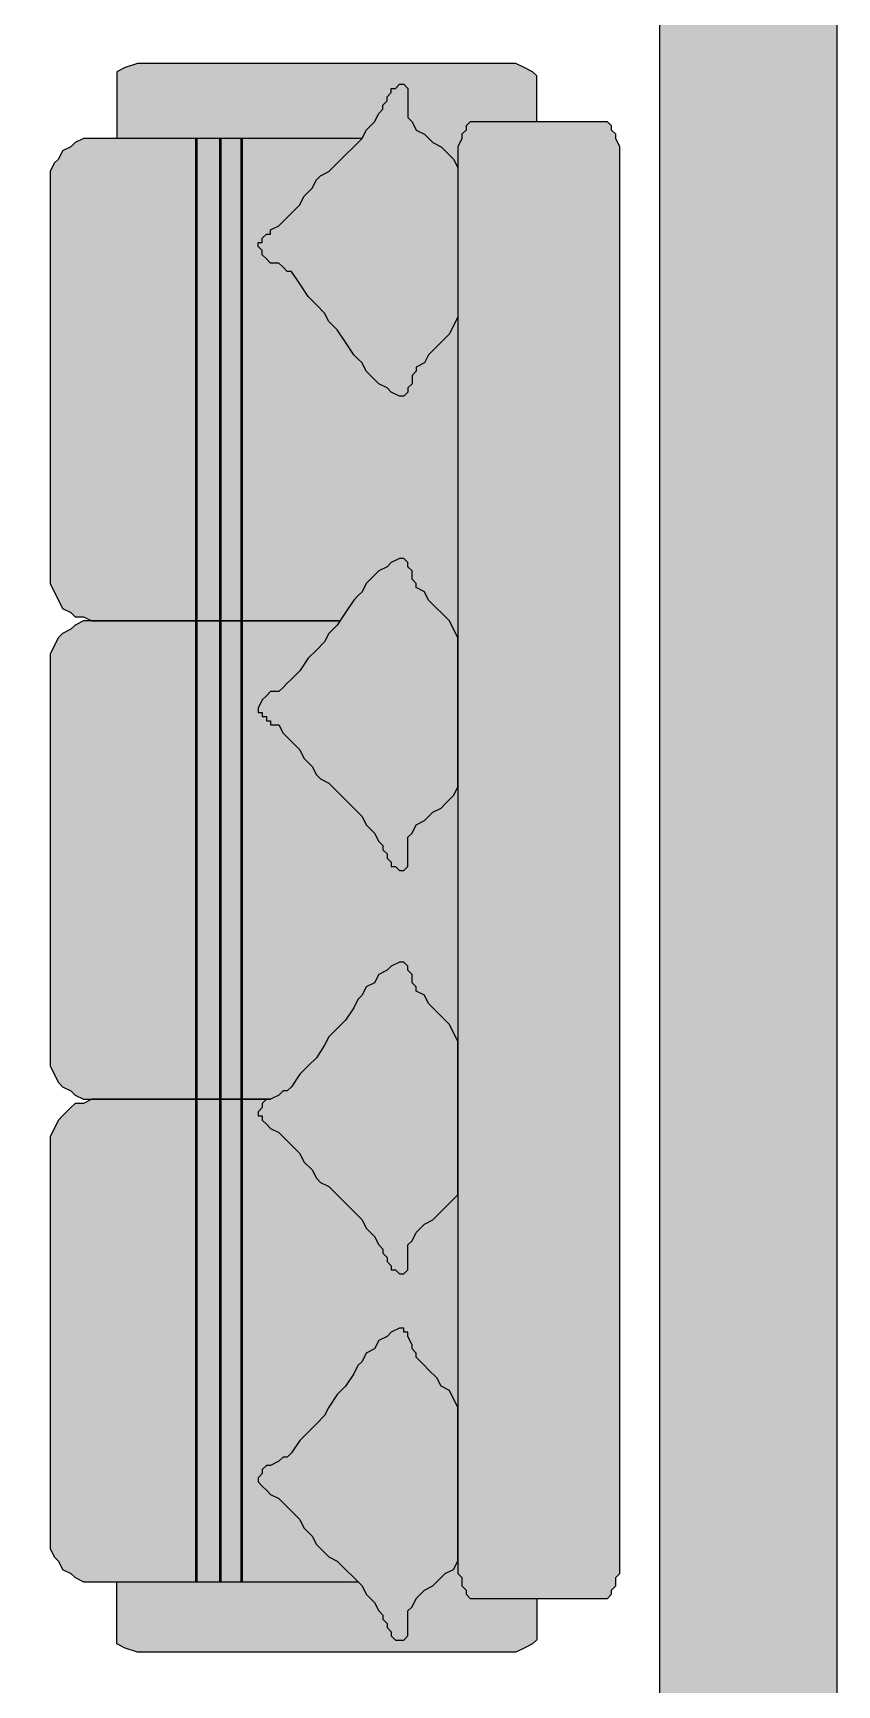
# Model space of a CAD drawing. Extents: x 25 to 394, y 90 to 639.
# Drawn here: x 352.8 to 393.6, y 172.7 to 256.4 of the extents above; entities that cross this region are included whole.
import ezdxf

# ---------------------------------------------------------------- set-up
doc = ezdxf.new("R2010")
doc.units = 0
doc.header["$MEASUREMENT"] = 0
doc.layers.get('0').update_dxf_attribs({"linetype": 'CONTINUOUS'})
for name, color, linetype in [('DIM', 5, 'CONTINUOUS'), ('FURNITURE', 144, 'CONTINUOUS'), ('LINE', 7, 'CONTINUOUS')]:
    doc.layers.add(name, color=color, linetype=linetype)

# ---------------------------------------------------------------- blocks, each defined once
blk = doc.blocks.new('AFDSAF')
at = {"layer": 'FURNITURE'}
h = blk.add_hatch(color=251, dxfattribs=at)
h.dxf.hatch_style = 1
h.paths.add_polyline_path([(-12.019, 19.146), (-12.019, 14.198), (-12.441, 13.917), (-13.074, 13.495), (-13.285, 13.285), (-13.495, 13.074), (-13.917, 12.863), (-14.339, 12.441), (-14.55, 12.23), (-14.761, 11.809), (-14.972, 11.598), (-15.182, 11.176), (-15.182, 10.965), (-14.972, 10.754), (-14.761, 10.754), (-14.55, 10.543), (-14.128, 10.543), (-13.917, 10.332), (-13.706, 10.332), (-13.495, 9.911), (-13.074, 9.7), (-12.652, 9.278), (-12.441, 9.067), (-12.019, 8.646), (-11.598, 8.435), (-11.176, 8.224), (-27.413, 8.224), (-26.991, 8.435), (-26.569, 8.646), (-26.148, 9.067), (-25.937, 9.278), (-25.515, 9.7), (-25.093, 9.911), (-24.882, 10.332), (-24.671, 10.332), (-24.461, 10.543), (-24.039, 10.543), (-23.828, 10.754), (-23.617, 10.754), (-23.406, 10.965), (-23.406, 11.176), (-23.617, 11.598), (-23.828, 11.809), (-24.039, 12.23), (-24.25, 12.441), (-24.671, 12.863), (-25.093, 13.074), (-25.304, 13.285), (-25.515, 13.495), (-26.148, 13.917), (-26.78, 14.339), (-27.202, 14.761), (-27.624, 14.972), (-28.045, 15.393), (-28.467, 15.815), (-29.1, 16.237), (-29.732, 16.658), (-29.732, 16.869), (-29.943, 17.08), (-30.154, 17.291), (-30.154, 17.713), (-30.365, 17.924), (-30.576, 18.135), (-30.787, 18.135), (-30.997, 18.345), (-31.208, 18.345), (-31.208, 18.135), (-31.419, 18.135), (-31.63, 17.924), (-31.63, 17.713), (-31.841, 17.713), (-32.052, 17.291), (-32.263, 17.08), (-32.684, 16.658), (-33.106, 16.237), (-33.528, 16.026), (-33.95, 15.604), (-34.371, 15.393), (-34.582, 15.182), (-34.793, 14.761), (-35.215, 14.339), (-35.637, 13.917), (-36.058, 13.495), (-36.48, 13.074), (-36.48, 19.146)])
h.paths.add_polyline_path([(12.23, 19.146), (12.23, 17.713), (12.019, 17.291), (11.809, 17.08), (11.809, 16.869), (11.598, 16.658), (10.965, 16.237), (10.543, 15.815), (10.122, 15.393), (9.489, 14.972), (9.067, 14.761), (8.646, 14.339), (8.224, 13.917), (7.591, 13.495), (7.169, 13.285), (6.959, 13.074), (6.537, 12.863), (6.326, 12.441), (5.904, 12.23), (5.693, 11.809), (5.483, 11.598), (5.272, 11.176), (5.272, 10.965), (5.483, 10.754), (5.693, 10.754), (5.904, 10.543), (6.326, 10.543), (6.537, 10.332), (6.748, 10.332), (6.959, 9.911), (7.38, 9.7), (7.802, 9.278), (8.013, 9.067), (8.435, 8.646), (8.856, 8.435), (9.278, 8.224), (-3.585, 8.224), (-3.163, 8.435), (-2.741, 8.856), (-2.53, 9.067), (-2.32, 9.489), (-1.898, 9.911), (-1.687, 10.332), (-1.265, 10.543), (-1.054, 10.754), (-0.633, 10.754), (-0.422, 10.754), (0, 10.754), (0.211, 10.754), (0.422, 10.754), (0.633, 10.965), (0.633, 11.176), (0.422, 11.387), (0.422, 11.598), (0.211, 11.598), (0, 11.809), (-0.211, 11.809), (-0.422, 12.019), (-0.633, 12.019), (-0.843, 12.23), (-1.265, 12.441), (-1.687, 12.863), (-2.109, 13.074), (-2.53, 13.495), (-2.952, 13.917), (-3.374, 14.339), (-3.796, 14.761), (-4.006, 15.182), (-4.217, 15.393), (-4.639, 15.604), (-5.061, 16.026), (-5.483, 16.237), (-5.904, 16.658), (-6.326, 17.08), (-6.748, 17.291), (-6.748, 17.713), (-6.959, 17.713), (-6.959, 17.924), (-7.169, 17.924), (-7.169, 18.135), (-7.38, 18.135), (-7.38, 18.345), (-7.591, 18.345), (-8.013, 18.135), (-8.224, 17.924), (-8.435, 17.713), (-8.435, 17.291), (-8.646, 17.08), (-8.856, 16.869), (-9.067, 16.658), (-9.489, 16.237), (-10.122, 15.815), (-10.543, 15.393), (-10.965, 14.972), (-11.387, 14.761), (-11.809, 14.339), (-12.019, 14.198), (-12.019, 19.146)])
h.paths.add_polyline_path([(36.691, 19.146), (36.691, 13.285), (36.48, 13.495), (36.058, 13.917), (35.637, 14.339), (35.426, 14.761), (35.004, 15.182), (34.793, 15.393), (34.371, 15.604), (33.95, 16.026), (33.528, 16.237), (33.106, 16.658), (32.684, 17.08), (32.474, 17.291), (32.263, 17.713), (32.052, 17.924), (31.841, 18.135), (31.63, 18.345), (31.419, 18.345), (31.208, 18.135), (30.997, 18.135), (30.787, 17.924), (30.787, 17.713), (30.576, 17.291), (30.365, 17.08), (30.365, 16.869), (30.154, 16.658), (29.521, 16.237), (29.1, 15.815), (28.678, 15.393), (28.256, 14.972), (27.834, 14.761), (27.202, 14.339), (26.78, 13.917), (26.148, 13.495), (25.726, 13.285), (25.515, 13.074), (25.093, 12.863), (24.882, 12.441), (24.461, 12.23), (24.25, 11.809), (24.039, 11.598), (23.828, 11.176), (23.828, 10.965), (24.039, 10.965), (24.039, 10.754), (24.25, 10.754), (24.671, 10.543), (24.882, 10.543), (25.093, 10.332), (25.304, 10.332), (25.726, 9.911), (25.937, 9.7), (26.358, 9.278), (26.78, 9.067), (26.991, 8.646), (27.413, 8.435), (27.834, 8.224), (17.08, 8.224), (17.291, 8.435), (17.713, 8.856), (17.924, 9.067), (18.345, 9.489), (18.556, 9.911), (18.978, 10.332), (19.4, 10.543), (19.611, 10.754), (19.822, 10.754), (20.032, 10.754), (20.454, 10.754), (20.665, 10.754), (20.876, 10.754), (21.087, 10.965), (21.087, 11.176), (20.876, 11.387), (20.876, 11.598), (20.665, 11.598), (20.454, 11.809), (20.243, 11.809), (20.032, 12.019), (19.822, 12.019), (19.611, 12.23), (19.189, 12.441), (18.767, 12.863), (18.345, 13.074), (17.924, 13.495), (17.502, 13.917), (17.08, 14.339), (16.658, 14.761), (16.448, 15.182), (16.237, 15.393), (15.815, 15.604), (15.393, 16.026), (14.972, 16.237), (14.55, 16.658), (14.128, 17.08), (13.917, 17.291), (13.706, 17.713), (13.495, 17.924), (13.285, 18.135), (13.074, 18.135), (13.074, 18.345), (12.863, 18.345), (12.652, 18.135), (12.441, 18.135), (12.23, 17.924), (12.23, 19.146)])
h.paths.add_polyline_path([(12.23, 21.518), (12.23, 26.78), (12.441, 27.202), (12.441, 27.624), (12.652, 27.834), (13.074, 28.256), (13.285, 28.467), (13.706, 28.678), (14.128, 28.889), (14.55, 28.889), (34.371, 28.889), (35.004, 28.889), (35.426, 28.678), (35.637, 28.467), (36.058, 28.256), (36.269, 27.834), (36.48, 27.624), (36.691, 27.202), (36.691, 26.78), (36.691, 21.518)])
h.paths.add_polyline_path([(12.23, 21.518), (-12.019, 21.518), (-12.019, 26.78), (-12.019, 27.202), (-11.809, 27.624), (-11.598, 27.834), (-11.387, 28.256), (-11.176, 28.467), (-10.754, 28.678), (-10.332, 28.889), (-9.911, 28.889), (10.122, 28.889), (10.543, 28.889), (10.965, 28.678), (11.387, 28.467), (11.598, 28.256), (11.809, 27.834), (12.019, 27.624), (12.23, 27.202), (12.23, 26.78)])
h.paths.add_polyline_path([(-14.339, 28.889), (-13.917, 28.889), (-13.495, 28.678), (-13.074, 28.467), (-12.652, 28.256), (-12.441, 27.834), (-12.23, 27.624), (-12.23, 27.202), (-12.019, 26.78), (-12.019, 21.518), (-36.48, 21.518), (-36.48, 26.78), (-36.48, 27.202), (-36.269, 27.624), (-36.058, 27.834), (-35.847, 28.256), (-35.426, 28.467), (-35.215, 28.678), (-34.793, 28.889), (-34.16, 28.889)])
h.paths.add_polyline_path([(-12.019, 21.447), (-12.019, 20.3), (-36.48, 20.3), (-36.48, 21.447)])
h.paths.add_polyline_path([(12.23, 20.229), (12.23, 19.217), (-12.019, 19.217), (-12.019, 20.229)])
h.paths.add_polyline_path([(12.23, 21.447), (12.23, 20.3), (-12.019, 20.3), (-12.019, 21.447)])
h.paths.add_polyline_path([(36.691, 21.447), (36.691, 20.3), (12.23, 20.3), (12.23, 21.447)])
h.paths.add_polyline_path([(36.691, 20.229), (36.691, 19.217), (12.23, 19.217), (12.23, 20.229)])
h.paths.add_polyline_path([(-12.019, 20.229), (-12.019, 19.217), (-36.48, 19.217), (-36.48, 20.229)])
h = blk.add_hatch(color=251, dxfattribs=at)
h.dxf.hatch_style = 1
h.paths.add_polyline_path([(35.215, 8.224), (35.637, 8.224), (35.847, 8.224), (36.269, 8.224), (36.48, 8.013), (36.902, 8.013), (37.113, 7.802), (37.323, 7.802), (37.534, 7.591), (37.534, 7.38), (37.534, 0.843), (37.534, 0.633), (37.323, 0.422), (37.113, 0.422), (36.902, 0.211), (36.48, 0.211), (36.269, 0), (35.847, 0), (35.215, 0), (-35.215, 0), (-35.637, 0), (-36.058, 0), (-36.48, 0.211), (-36.691, 0.211), (-36.902, 0.422), (-37.113, 0.422), (-37.323, 0.633), (-37.323, 0.843), (-37.323, 7.38), (-37.323, 7.591), (-37.113, 7.802), (-36.902, 7.802), (-36.691, 8.013), (-36.48, 8.013), (-36.058, 8.224), (-35.637, 8.224), (-35.215, 8.224)])
h.paths.add_polyline_path([(40.26, 6.115), (40.26, 5.272), (40.049, 4.85), (39.838, 4.428), (39.627, 4.217), (37.534, 4.217), (37.534, 7.38), (37.534, 7.591), (37.323, 7.802), (37.113, 7.802), (36.902, 8.013), (36.48, 8.013), (36.269, 8.224), (35.847, 8.224), (35.637, 8.224), (36.058, 8.435), (36.269, 8.856), (36.48, 9.067), (36.902, 9.489), (37.113, 9.911), (37.534, 10.332), (37.956, 10.543), (38.167, 10.754), (38.378, 10.754), (38.589, 10.754), (39.01, 10.754), (39.221, 10.754), (39.432, 10.754), (39.643, 10.965), (39.643, 11.176), (39.643, 11.387), (39.432, 11.598), (39.221, 11.598), (39.01, 11.809), (38.8, 11.809), (38.589, 12.019), (38.378, 12.019), (38.167, 12.23), (37.745, 12.441), (37.323, 12.863), (36.902, 13.074), (36.691, 13.285), (36.691, 25.515), (39.627, 25.515), (39.838, 25.515), (40.049, 25.093), (40.26, 24.461), (40.26, 23.617)])
h.paths.add_polyline_path([(-36.48, 13.074), (-36.902, 12.863), (-37.323, 12.441), (-37.745, 12.23), (-37.956, 12.019), (-38.167, 12.019), (-38.378, 11.809), (-38.589, 11.809), (-38.8, 11.598), (-39.01, 11.598), (-39.01, 11.387), (-39.221, 11.176), (-39.221, 10.965), (-39.01, 10.754), (-38.8, 10.754), (-38.589, 10.754), (-38.167, 10.754), (-37.956, 10.754), (-37.534, 10.754), (-37.323, 10.543), (-36.902, 10.332), (-36.691, 9.911), (-36.269, 9.489), (-36.058, 9.067), (-35.847, 8.856), (-35.426, 8.435), (-35.004, 8.224), (-35.215, 8.224), (-35.637, 8.224), (-36.058, 8.224), (-36.48, 8.013), (-36.691, 8.013), (-36.902, 7.802), (-37.113, 7.802), (-37.323, 7.591), (-37.323, 7.38), (-37.323, 4.217), (-39.643, 4.217), (-39.854, 4.428), (-40.065, 4.85), (-40.276, 5.272), (-40.276, 6.115), (-40.276, 23.617), (-40.276, 24.461), (-40.065, 25.093), (-39.854, 25.515), (-39.643, 25.515), (-36.48, 25.515)])
h = blk.add_hatch(color=52, dxfattribs=at)
h.dxf.hatch_style = 1
h.paths.add_polyline_path([(-27.624, 14.972), (-27.202, 14.761), (-26.78, 14.339), (-26.148, 13.917), (-25.515, 13.495), (-25.304, 13.285), (-25.093, 13.074), (-24.671, 12.863), (-24.25, 12.441), (-24.039, 12.23), (-23.828, 11.809), (-23.617, 11.598), (-23.406, 11.176), (-23.406, 10.965), (-23.617, 10.754), (-23.828, 10.754), (-24.039, 10.543), (-24.461, 10.543), (-24.671, 10.332), (-24.882, 10.332), (-25.093, 9.911), (-25.515, 9.7), (-25.937, 9.278), (-26.148, 9.067), (-26.569, 8.646), (-26.991, 8.435), (-27.413, 8.224), (-27.834, 8.224), (-34.582, 8.224), (-35.004, 8.224), (-35.426, 8.435), (-35.847, 8.856), (-36.058, 9.067), (-36.269, 9.489), (-36.691, 9.911), (-36.902, 10.332), (-37.323, 10.543), (-37.534, 10.754), (-37.956, 10.754), (-38.167, 10.754), (-38.589, 10.754), (-38.8, 10.754), (-39.01, 10.754), (-39.221, 10.965), (-39.221, 11.176), (-39.01, 11.387), (-39.01, 11.598), (-38.8, 11.598), (-38.589, 11.809), (-38.378, 11.809), (-38.167, 12.019), (-37.956, 12.019), (-37.745, 12.23), (-37.323, 12.441), (-36.902, 12.863), (-36.48, 13.074), (-36.058, 13.495), (-35.637, 13.917), (-35.215, 14.339), (-34.793, 14.761), (-34.582, 15.182), (-34.371, 15.393), (-33.95, 15.604), (-33.528, 16.026), (-33.106, 16.237), (-32.684, 16.658), (-32.263, 17.08), (-32.052, 17.291), (-31.841, 17.713), (-31.63, 17.713), (-31.63, 17.924), (-31.419, 18.135), (-31.208, 18.135), (-31.208, 18.345), (-30.997, 18.345), (-30.787, 18.135), (-30.576, 18.135), (-30.365, 17.924), (-30.154, 17.713), (-30.154, 17.291), (-29.943, 17.08), (-29.732, 16.869), (-29.732, 16.658), (-29.1, 16.237), (-28.467, 15.815), (-28.045, 15.393)])
h.paths.add_polyline_path([(-3.796, 14.761), (-3.374, 14.339), (-2.952, 13.917), (-2.53, 13.495), (-2.109, 13.074), (-1.687, 12.863), (-1.265, 12.441), (-0.843, 12.23), (-0.633, 12.019), (-0.422, 12.019), (-0.211, 11.809), (0, 11.809), (0.211, 11.598), (0.422, 11.598), (0.422, 11.387), (0.633, 11.176), (0.633, 10.965), (0.422, 10.754), (0.211, 10.754), (0, 10.754), (-0.422, 10.754), (-0.633, 10.754), (-1.054, 10.754), (-1.265, 10.543), (-1.687, 10.332), (-1.898, 9.911), (-2.32, 9.489), (-2.53, 9.067), (-2.741, 8.856), (-3.163, 8.435), (-3.585, 8.224), (-4.006, 8.224), (-10.965, 8.224), (-11.176, 8.224), (-11.598, 8.435), (-12.019, 8.646), (-12.441, 9.067), (-12.652, 9.278), (-13.074, 9.7), (-13.495, 9.911), (-13.706, 10.332), (-13.917, 10.332), (-14.128, 10.543), (-14.55, 10.543), (-14.761, 10.754), (-14.972, 10.754), (-15.182, 10.965), (-15.182, 11.176), (-14.972, 11.598), (-14.761, 11.809), (-14.55, 12.23), (-14.339, 12.441), (-13.917, 12.863), (-13.495, 13.074), (-13.285, 13.285), (-13.074, 13.495), (-12.441, 13.917), (-11.809, 14.339), (-11.387, 14.761), (-10.965, 14.972), (-10.543, 15.393), (-10.122, 15.815), (-9.489, 16.237), (-9.067, 16.658), (-8.856, 16.869), (-8.646, 17.08), (-8.435, 17.291), (-8.435, 17.713), (-8.224, 17.924), (-8.013, 18.135), (-7.591, 18.345), (-7.38, 18.345), (-7.38, 18.135), (-7.169, 18.135), (-7.169, 17.924), (-6.959, 17.924), (-6.959, 17.713), (-6.748, 17.713), (-6.748, 17.291), (-6.326, 17.08), (-5.904, 16.658), (-5.483, 16.237), (-5.061, 16.026), (-4.639, 15.604), (-4.217, 15.393), (-4.006, 15.182)])
h.paths.add_polyline_path([(10.122, 15.393), (10.543, 15.815), (10.965, 16.237), (11.598, 16.658), (11.809, 16.869), (11.809, 17.08), (12.019, 17.291), (12.23, 17.713), (12.23, 17.924), (12.441, 18.135), (12.652, 18.135), (12.863, 18.345), (13.074, 18.345), (13.074, 18.135), (13.285, 18.135), (13.495, 17.924), (13.706, 17.713), (13.917, 17.291), (14.128, 17.08), (14.55, 16.658), (14.972, 16.237), (15.393, 16.026), (15.815, 15.604), (16.237, 15.393), (16.448, 15.182), (16.658, 14.761), (17.08, 14.339), (17.502, 13.917), (17.924, 13.495), (18.345, 13.074), (18.767, 12.863), (19.189, 12.441), (19.611, 12.23), (19.822, 12.019), (20.032, 12.019), (20.243, 11.809), (20.454, 11.809), (20.665, 11.598), (20.876, 11.598), (20.876, 11.387), (21.087, 11.176), (21.087, 10.965), (20.876, 10.754), (20.665, 10.754), (20.454, 10.754), (20.032, 10.754), (19.822, 10.754), (19.611, 10.754), (19.4, 10.543), (18.978, 10.332), (18.556, 9.911), (18.345, 9.489), (17.924, 9.067), (17.713, 8.856), (17.291, 8.435), (17.08, 8.224), (16.448, 8.224), (9.7, 8.224), (9.278, 8.224), (8.856, 8.435), (8.435, 8.646), (8.013, 9.067), (7.802, 9.278), (7.38, 9.7), (6.959, 9.911), (6.748, 10.332), (6.537, 10.332), (6.326, 10.543), (5.904, 10.543), (5.693, 10.754), (5.483, 10.754), (5.272, 10.965), (5.272, 11.176), (5.483, 11.598), (5.693, 11.809), (5.904, 12.23), (6.326, 12.441), (6.537, 12.863), (6.959, 13.074), (7.169, 13.285), (7.591, 13.495), (8.224, 13.917), (8.646, 14.339), (9.067, 14.761), (9.489, 14.972)])
h.paths.add_polyline_path([(28.678, 15.393), (29.1, 15.815), (29.521, 16.237), (30.154, 16.658), (30.365, 16.869), (30.365, 17.08), (30.576, 17.291), (30.787, 17.713), (30.787, 17.924), (30.997, 18.135), (31.208, 18.135), (31.419, 18.345), (31.63, 18.345), (31.841, 18.135), (32.052, 17.924), (32.263, 17.713), (32.474, 17.291), (32.684, 17.08), (33.106, 16.658), (33.528, 16.237), (33.95, 16.026), (34.371, 15.604), (34.793, 15.393), (35.004, 15.182), (35.426, 14.761), (35.637, 14.339), (36.058, 13.917), (36.48, 13.495), (36.902, 13.074), (37.323, 12.863), (37.745, 12.441), (38.167, 12.23), (38.378, 12.019), (38.589, 12.019), (38.8, 11.809), (39.01, 11.809), (39.221, 11.598), (39.432, 11.598), (39.643, 11.387), (39.643, 11.176), (39.643, 10.965), (39.432, 10.754), (39.221, 10.754), (39.01, 10.754), (38.589, 10.754), (38.378, 10.754), (38.167, 10.754), (37.956, 10.543), (37.534, 10.332), (37.113, 9.911), (36.902, 9.489), (36.48, 9.067), (36.269, 8.856), (36.058, 8.435), (35.637, 8.224), (35.004, 8.224), (28.256, 8.224), (27.834, 8.224), (27.413, 8.435), (26.991, 8.646), (26.78, 9.067), (26.358, 9.278), (25.937, 9.7), (25.726, 9.911), (25.304, 10.332), (25.093, 10.332), (24.882, 10.543), (24.671, 10.543), (24.25, 10.754), (24.039, 10.754), (24.039, 10.965), (23.828, 10.965), (23.828, 11.176), (24.039, 11.598), (24.25, 11.809), (24.461, 12.23), (24.882, 12.441), (25.093, 12.863), (25.515, 13.074), (25.726, 13.285), (26.148, 13.495), (26.78, 13.917), (27.202, 14.339), (27.834, 14.761), (28.256, 14.972)])
at = {"layer": 'FURNITURE', "color": 7}
for p, q in [((-35.426, 28.467), (-35.215, 28.678)), ((-35.215, 28.678), (-34.793, 28.889)), ((-34.793, 28.889), (-34.16, 28.889)), ((-34.16, 28.889), (-14.339, 28.889)), ((-14.339, 28.889), (-13.917, 28.889)), ((-13.917, 28.889), (-13.495, 28.678)), ((-13.495, 28.678), (-13.074, 28.467)), ((-11.176, 28.467), (-10.754, 28.678)), ((-10.754, 28.678), (-10.332, 28.889)), ((-10.332, 28.889), (-9.911, 28.889)), ((-9.911, 28.889), (10.122, 28.889)), ((10.122, 28.889), (10.543, 28.889)), ((10.543, 28.889), (10.965, 28.678)), ((10.965, 28.678), (11.387, 28.467)), ((13.285, 28.467), (13.706, 28.678)), ((13.706, 28.678), (14.128, 28.889)), ((14.128, 28.889), (14.55, 28.889)), ((14.55, 28.889), (34.371, 28.889)), ((34.371, 28.889), (35.004, 28.889)), ((35.004, 28.889), (35.426, 28.678)), ((35.426, 28.678), (35.637, 28.467)), ((-36.269, 27.624), (-36.058, 27.834)), ((-36.058, 27.834), (-35.847, 28.256)), ((-35.847, 28.256), (-35.426, 28.467)), ((-13.074, 28.467), (-12.652, 28.256)), ((-12.652, 28.256), (-12.441, 27.834)), ((-12.441, 27.834), (-12.23, 27.624)), ((-11.809, 27.624), (-11.598, 27.834)), ((-11.598, 27.834), (-11.387, 28.256)), ((-11.387, 28.256), (-11.176, 28.467)), ((11.387, 28.467), (11.598, 28.256)), ((11.598, 28.256), (11.809, 27.834)), ((11.809, 27.834), (12.019, 27.624)), ((12.441, 27.624), (12.652, 27.834)), ((12.652, 27.834), (13.074, 28.256)), ((13.074, 28.256), (13.285, 28.467)), ((35.637, 28.467), (36.058, 28.256)), ((36.058, 28.256), (36.269, 27.834)), ((36.269, 27.834), (36.48, 27.624)), ((-36.48, 27.202), (-36.269, 27.624)), ((-36.48, 26.78), (-36.48, 27.202)), ((-12.23, 27.624), (-12.23, 27.202)), ((-12.23, 27.202), (-12.019, 26.78)), ((-12.019, 27.202), (-11.809, 27.624)), ((-12.019, 26.78), (-12.019, 27.202)), ((12.019, 27.624), (12.23, 27.202)), ((12.23, 26.78), (12.441, 27.202)), ((12.23, 27.202), (12.23, 26.78)), ((12.441, 27.202), (12.441, 27.624)), ((36.48, 27.624), (36.691, 27.202)), ((36.691, 27.202), (36.691, 26.78)), ((-36.48, 13.074), (-36.48, 26.78)), ((-12.019, 26.78), (-12.019, 14.198)), ((-12.019, 14.198), (-12.019, 26.78)), ((12.23, 17.713), (12.23, 26.78)), ((12.23, 26.78), (12.23, 17.713)), ((36.691, 26.78), (36.691, 13.285)), ((-40.065, 25.093), (-39.854, 25.515)), ((-39.854, 25.515), (-39.643, 25.515)), ((-39.643, 25.515), (-36.48, 25.515)), ((39.627, 25.515), (36.691, 25.515)), ((39.838, 25.515), (39.627, 25.515)), ((40.049, 25.093), (39.838, 25.515)), ((-40.276, 24.461), (-40.065, 25.093)), ((-40.276, 23.617), (-40.276, 24.461)), ((40.26, 24.461), (40.049, 25.093)), ((40.26, 23.617), (40.26, 24.461)), ((-40.276, 6.115), (-40.276, 23.617)), ((40.26, 6.115), (40.26, 23.617)), ((-36.48, 21.518), (36.691, 21.518)), ((-36.48, 21.447), (36.691, 21.447)), ((-36.48, 20.3), (36.691, 20.3)), ((-36.48, 20.229), (36.691, 20.229)), ((-36.48, 19.217), (36.691, 19.217)), ((-36.48, 19.146), (36.691, 19.146)), ((-31.841, 17.713), (-32.052, 17.291)), ((-31.63, 17.713), (-31.841, 17.713)), ((-31.419, 18.135), (-31.63, 17.924)), ((-31.63, 17.924), (-31.63, 17.713)), ((-31.63, 17.924), (-31.63, 17.924)), ((-31.208, 18.135), (-31.419, 18.135)), ((-31.208, 18.345), (-31.208, 18.135)), ((-30.997, 18.345), (-31.208, 18.345)), ((-30.997, 18.345), (-30.997, 18.345)), ((-30.787, 18.135), (-30.997, 18.345)), ((-30.576, 18.135), (-30.787, 18.135)), ((-30.365, 17.924), (-30.576, 18.135)), ((-30.154, 17.713), (-30.365, 17.924)), ((-30.154, 17.291), (-30.154, 17.713)), ((-8.435, 17.713), (-8.224, 17.924)), ((-8.435, 17.291), (-8.435, 17.713)), ((-8.224, 17.924), (-8.013, 18.135)), ((-8.013, 18.135), (-7.591, 18.345)), ((-8.013, 18.135), (-8.013, 18.135)), ((-7.591, 18.345), (-7.38, 18.345)), ((-7.591, 18.345), (-7.591, 18.345)), ((-7.38, 18.345), (-7.38, 18.135)), ((-7.38, 18.135), (-7.169, 18.135)), ((-7.169, 18.135), (-7.169, 17.924)), ((-7.169, 17.924), (-6.959, 17.924)), ((-6.959, 17.924), (-6.959, 17.713)), ((-6.959, 17.713), (-6.748, 17.713)), ((-6.748, 17.713), (-6.748, 17.291)), ((12.019, 17.291), (12.23, 17.713)), ((12.23, 17.924), (12.441, 18.135)), ((12.23, 17.713), (12.23, 17.924)), ((12.441, 18.135), (12.652, 18.135)), ((12.652, 18.135), (12.863, 18.345)), ((12.863, 18.345), (13.074, 18.345)), ((12.863, 18.345), (12.863, 18.345)), ((13.074, 18.345), (13.074, 18.135)), ((13.074, 18.135), (13.285, 18.135)), ((13.285, 18.135), (13.495, 17.924)), ((13.495, 17.924), (13.706, 17.713)), ((13.495, 17.924), (13.495, 17.924)), ((13.706, 17.713), (13.706, 17.713)), ((13.706, 17.713), (13.917, 17.291)), ((30.576, 17.291), (30.787, 17.713)), ((30.787, 17.924), (30.997, 18.135)), ((30.787, 17.713), (30.787, 17.924)), ((30.997, 18.135), (31.208, 18.135)), ((31.208, 18.135), (31.419, 18.345)), ((31.419, 18.345), (31.63, 18.345)), ((31.63, 18.345), (31.841, 18.135)), ((31.63, 18.345), (31.63, 18.345)), ((31.841, 18.135), (32.052, 17.924)), ((31.841, 18.135), (31.841, 18.135)), ((32.052, 17.924), (32.263, 17.713)), ((32.052, 17.924), (32.052, 17.924)), ((32.263, 17.713), (32.263, 17.713)), ((32.263, 17.713), (32.474, 17.291)), ((-32.263, 17.08), (-32.684, 16.658)), ((-32.052, 17.291), (-32.263, 17.08)), ((-29.943, 17.08), (-30.154, 17.291)), ((-29.732, 16.869), (-29.943, 17.08)), ((-29.732, 16.658), (-29.732, 16.869)), ((-9.067, 16.658), (-8.856, 16.869)), ((-8.856, 16.869), (-8.646, 17.08)), ((-8.646, 17.08), (-8.435, 17.291)), ((-6.748, 17.291), (-6.326, 17.08)), ((-6.326, 17.08), (-5.904, 16.658)), ((11.598, 16.658), (11.809, 16.869)), ((11.809, 17.08), (12.019, 17.291)), ((11.809, 16.869), (11.809, 17.08)), ((13.917, 17.291), (14.128, 17.08)), ((14.128, 17.08), (14.55, 16.658)), ((30.154, 16.658), (30.365, 16.869)), ((30.365, 17.08), (30.576, 17.291)), ((30.365, 16.869), (30.365, 17.08)), ((32.474, 17.291), (32.684, 17.08)), ((32.684, 17.08), (33.106, 16.658)), ((-33.528, 16.026), (-33.95, 15.604)), ((-33.106, 16.237), (-33.528, 16.026)), ((-32.684, 16.658), (-33.106, 16.237)), ((-29.1, 16.237), (-29.732, 16.658)), ((-28.467, 15.815), (-29.1, 16.237)), ((-10.122, 15.815), (-9.489, 16.237)), ((-9.489, 16.237), (-9.067, 16.658)), ((-5.904, 16.658), (-5.483, 16.237)), ((-5.483, 16.237), (-5.061, 16.026)), ((-5.061, 16.026), (-4.639, 15.604)), ((10.543, 15.815), (10.965, 16.237)), ((10.965, 16.237), (11.598, 16.658)), ((14.55, 16.658), (14.972, 16.237)), ((14.972, 16.237), (15.393, 16.026)), ((15.393, 16.026), (15.815, 15.604)), ((29.1, 15.815), (29.521, 16.237)), ((29.521, 16.237), (30.154, 16.658)), ((33.106, 16.658), (33.528, 16.237)), ((33.528, 16.237), (33.95, 16.026)), ((33.95, 16.026), (34.371, 15.604)), ((-34.582, 15.182), (-34.793, 14.761)), ((-34.371, 15.393), (-34.582, 15.182)), ((-33.95, 15.604), (-34.371, 15.393)), ((-28.045, 15.393), (-28.467, 15.815)), ((-27.624, 14.972), (-28.045, 15.393)), ((-10.965, 14.972), (-10.543, 15.393)), ((-10.543, 15.393), (-10.122, 15.815)), ((-4.639, 15.604), (-4.217, 15.393)), ((-4.217, 15.393), (-4.006, 15.182)), ((-4.006, 15.182), (-3.796, 14.761)), ((9.489, 14.972), (10.122, 15.393)), ((10.122, 15.393), (10.543, 15.815)), ((15.815, 15.604), (16.237, 15.393)), ((16.237, 15.393), (16.448, 15.182)), ((16.448, 15.182), (16.658, 14.761)), ((28.256, 14.972), (28.678, 15.393)), ((28.678, 15.393), (29.1, 15.815)), ((34.371, 15.604), (34.793, 15.393)), ((34.793, 15.393), (35.004, 15.182)), ((35.004, 15.182), (35.426, 14.761)), ((-35.215, 14.339), (-35.637, 13.917)), ((-34.793, 14.761), (-35.215, 14.339)), ((-27.202, 14.761), (-27.624, 14.972)), ((-26.78, 14.339), (-27.202, 14.761)), ((-26.148, 13.917), (-26.78, 14.339)), ((-12.441, 13.917), (-11.809, 14.339)), ((-11.809, 14.339), (-11.387, 14.761)), ((-11.387, 14.761), (-10.965, 14.972)), ((-3.796, 14.761), (-3.374, 14.339)), ((-3.374, 14.339), (-2.952, 13.917)), ((8.224, 13.917), (8.646, 14.339)), ((8.646, 14.339), (9.067, 14.761)), ((9.067, 14.761), (9.489, 14.972)), ((16.658, 14.761), (17.08, 14.339)), ((17.08, 14.339), (17.502, 13.917)), ((26.78, 13.917), (27.202, 14.339)), ((27.202, 14.339), (27.834, 14.761)), ((27.834, 14.761), (28.256, 14.972)), ((35.426, 14.761), (35.637, 14.339)), ((35.637, 14.339), (36.058, 13.917)), ((-36.058, 13.495), (-36.48, 13.074)), ((-35.637, 13.917), (-36.058, 13.495)), ((-25.515, 13.495), (-26.148, 13.917)), ((-25.304, 13.285), (-25.515, 13.495)), ((-13.285, 13.285), (-13.074, 13.495)), ((-13.074, 13.495), (-12.441, 13.917)), ((-2.952, 13.917), (-2.53, 13.495)), ((-2.53, 13.495), (-2.109, 13.074)), ((7.169, 13.285), (7.591, 13.495)), ((7.591, 13.495), (8.224, 13.917)), ((17.502, 13.917), (17.924, 13.495)), ((17.924, 13.495), (18.345, 13.074)), ((25.726, 13.285), (26.148, 13.495)), ((26.148, 13.495), (26.78, 13.917)), ((36.058, 13.917), (36.48, 13.495)), ((36.48, 13.495), (36.902, 13.074)), ((-36.902, 12.863), (-37.323, 12.441)), ((-36.48, 13.074), (-36.902, 12.863)), ((-25.093, 13.074), (-25.304, 13.285)), ((-24.671, 12.863), (-25.093, 13.074)), ((-24.25, 12.441), (-24.671, 12.863)), ((-14.339, 12.441), (-13.917, 12.863)), ((-13.917, 12.863), (-13.495, 13.074)), ((-13.495, 13.074), (-13.285, 13.285)), ((-2.109, 13.074), (-1.687, 12.863)), ((-1.687, 12.863), (-1.265, 12.441)), ((6.326, 12.441), (6.537, 12.863)), ((6.537, 12.863), (6.959, 13.074)), ((6.959, 13.074), (7.169, 13.285)), ((18.345, 13.074), (18.767, 12.863)), ((18.767, 12.863), (19.189, 12.441)), ((24.882, 12.441), (25.093, 12.863)), ((25.093, 12.863), (25.515, 13.074)), ((25.515, 13.074), (25.726, 13.285)), ((36.902, 13.074), (37.323, 12.863)), ((37.323, 12.863), (37.745, 12.441)), ((-38.589, 11.809), (-38.8, 11.598)), ((-38.378, 11.809), (-38.589, 11.809)), ((-38.167, 12.019), (-38.378, 11.809)), ((-37.956, 12.019), (-38.167, 12.019)), ((-37.745, 12.23), (-37.956, 12.019)), ((-37.323, 12.441), (-37.745, 12.23)), ((-24.039, 12.23), (-24.25, 12.441)), ((-23.828, 11.809), (-24.039, 12.23)), ((-23.617, 11.598), (-23.828, 11.809)), ((-14.972, 11.598), (-14.761, 11.809)), ((-14.761, 11.809), (-14.55, 12.23)), ((-14.55, 12.23), (-14.339, 12.441)), ((-1.265, 12.441), (-0.843, 12.23)), ((-0.843, 12.23), (-0.633, 12.019)), ((-0.633, 12.019), (-0.422, 12.019)), ((-0.422, 12.019), (-0.211, 11.809)), ((-0.211, 11.809), (0, 11.809)), ((0, 11.809), (0.211, 11.598)), ((5.483, 11.598), (5.693, 11.809)), ((5.693, 11.809), (5.904, 12.23)), ((5.904, 12.23), (6.326, 12.441)), ((19.189, 12.441), (19.611, 12.23)), ((19.611, 12.23), (19.822, 12.019)), ((19.822, 12.019), (20.032, 12.019)), ((20.032, 12.019), (20.243, 11.809)), ((20.243, 11.809), (20.454, 11.809)), ((20.454, 11.809), (20.665, 11.598)), ((24.039, 11.598), (24.25, 11.809)), ((24.25, 11.809), (24.461, 12.23)), ((24.461, 12.23), (24.882, 12.441)), ((37.745, 12.441), (38.167, 12.23)), ((38.167, 12.23), (38.378, 12.019)), ((38.378, 12.019), (38.589, 12.019)), ((38.589, 12.019), (38.8, 11.809)), ((38.8, 11.809), (39.01, 11.809)), ((39.01, 11.809), (39.221, 11.598)), ((-39.01, 11.387), (-39.221, 11.176)), ((-39.221, 11.176), (-39.221, 10.965)), ((-39.221, 10.965), (-39.01, 10.754)), ((-39.01, 11.598), (-39.01, 11.387)), ((-38.8, 11.598), (-39.01, 11.598)), ((-23.406, 11.176), (-23.617, 11.598)), ((-23.617, 10.754), (-23.406, 10.965)), ((-23.406, 10.965), (-23.406, 11.176)), ((-23.406, 10.965), (-23.406, 10.965)), ((-15.182, 11.176), (-14.972, 11.598)), ((-15.182, 10.965), (-15.182, 11.176)), ((-15.182, 10.965), (-15.182, 10.965)), ((-14.972, 10.754), (-15.182, 10.965)), ((0.211, 11.598), (0.422, 11.598)), ((0.422, 11.598), (0.422, 11.387)), ((0.422, 11.387), (0.633, 11.176)), ((0.633, 10.965), (0.422, 10.754)), ((0.633, 11.176), (0.633, 10.965)), ((5.272, 11.176), (5.483, 11.598)), ((5.272, 10.965), (5.272, 11.176)), ((5.272, 10.965), (5.272, 10.965)), ((5.483, 10.754), (5.272, 10.965)), ((20.665, 11.598), (20.876, 11.598)), ((20.876, 11.598), (20.876, 11.387)), ((20.876, 11.387), (21.087, 11.176)), ((21.087, 10.965), (20.876, 10.754)), ((21.087, 11.176), (21.087, 10.965)), ((23.828, 11.176), (24.039, 11.598)), ((23.828, 10.965), (23.828, 11.176)), ((24.039, 10.965), (23.828, 10.965)), ((24.039, 10.754), (24.039, 10.965)), ((39.221, 11.598), (39.432, 11.598)), ((39.432, 11.598), (39.643, 11.387)), ((39.643, 10.965), (39.432, 10.754)), ((39.643, 11.387), (39.643, 11.176)), ((39.643, 11.176), (39.643, 10.965)), ((-39.01, 10.754), (-38.8, 10.754)), ((-38.8, 10.754), (-38.589, 10.754)), ((-38.589, 10.754), (-38.167, 10.754)), ((-38.167, 10.754), (-37.956, 10.754)), ((-37.956, 10.754), (-37.534, 10.754)), ((-37.534, 10.754), (-37.323, 10.543)), ((-37.323, 10.543), (-36.902, 10.332)), ((-36.902, 10.332), (-36.691, 9.911)), ((-25.093, 9.911), (-24.882, 10.332)), ((-24.882, 10.332), (-24.671, 10.332)), ((-24.671, 10.332), (-24.461, 10.543)), ((-24.461, 10.543), (-24.039, 10.543)), ((-24.039, 10.543), (-23.828, 10.754)), ((-23.828, 10.754), (-23.617, 10.754)), ((-14.761, 10.754), (-14.972, 10.754)), ((-14.55, 10.543), (-14.761, 10.754)), ((-14.128, 10.543), (-14.55, 10.543)), ((-13.917, 10.332), (-14.128, 10.543)), ((-13.706, 10.332), (-13.917, 10.332)), ((-13.495, 9.911), (-13.706, 10.332)), ((-1.687, 10.332), (-1.898, 9.911)), ((-1.265, 10.543), (-1.687, 10.332)), ((-1.054, 10.754), (-1.265, 10.543)), ((-0.633, 10.754), (-1.054, 10.754)), ((-0.422, 10.754), (-0.633, 10.754)), ((0, 10.754), (-0.422, 10.754)), ((0.211, 10.754), (0, 10.754)), ((0.422, 10.754), (0.211, 10.754)), ((5.693, 10.754), (5.483, 10.754)), ((5.904, 10.543), (5.693, 10.754)), ((6.326, 10.543), (5.904, 10.543)), ((6.537, 10.332), (6.326, 10.543)), ((6.748, 10.332), (6.537, 10.332)), ((6.959, 9.911), (6.748, 10.332)), ((18.978, 10.332), (18.556, 9.911)), ((19.4, 10.543), (18.978, 10.332)), ((19.611, 10.754), (19.4, 10.543)), ((19.822, 10.754), (19.611, 10.754)), ((20.032, 10.754), (19.822, 10.754)), ((20.454, 10.754), (20.032, 10.754)), ((20.665, 10.754), (20.454, 10.754)), ((20.876, 10.754), (20.665, 10.754)), ((24.25, 10.754), (24.039, 10.754)), ((24.671, 10.543), (24.25, 10.754)), ((24.882, 10.543), (24.671, 10.543)), ((25.093, 10.332), (24.882, 10.543)), ((25.304, 10.332), (25.093, 10.332)), ((25.726, 9.911), (25.304, 10.332)), ((37.534, 10.332), (37.113, 9.911)), ((37.956, 10.543), (37.534, 10.332)), ((38.167, 10.754), (37.956, 10.543)), ((38.378, 10.754), (38.167, 10.754)), ((38.589, 10.754), (38.378, 10.754)), ((39.01, 10.754), (38.589, 10.754)), ((39.221, 10.754), (39.01, 10.754)), ((39.432, 10.754), (39.221, 10.754)), ((-36.691, 9.911), (-36.269, 9.489)), ((-36.269, 9.489), (-36.058, 9.067)), ((-26.148, 9.067), (-25.937, 9.278)), ((-25.937, 9.278), (-25.515, 9.7)), ((-25.515, 9.7), (-25.093, 9.911)), ((-13.074, 9.7), (-13.495, 9.911)), ((-12.652, 9.278), (-13.074, 9.7)), ((-12.441, 9.067), (-12.652, 9.278)), ((-2.32, 9.489), (-2.53, 9.067)), ((-1.898, 9.911), (-2.32, 9.489)), ((7.38, 9.7), (6.959, 9.911)), ((7.802, 9.278), (7.38, 9.7)), ((8.013, 9.067), (7.802, 9.278)), ((18.345, 9.489), (17.924, 9.067)), ((18.556, 9.911), (18.345, 9.489)), ((25.937, 9.7), (25.726, 9.911)), ((26.358, 9.278), (25.937, 9.7)), ((26.78, 9.067), (26.358, 9.278)), ((36.902, 9.489), (36.48, 9.067)), ((37.113, 9.911), (36.902, 9.489)), ((-36.058, 9.067), (-35.847, 8.856)), ((-35.847, 8.856), (-35.426, 8.435)), ((-35.426, 8.435), (-35.004, 8.224)), ((-27.413, 8.224), (-26.991, 8.435)), ((-26.991, 8.435), (-26.569, 8.646)), ((-26.569, 8.646), (-26.148, 9.067)), ((-12.019, 8.646), (-12.441, 9.067)), ((-11.598, 8.435), (-12.019, 8.646)), ((-11.176, 8.224), (-11.598, 8.435)), ((-3.163, 8.435), (-3.585, 8.224)), ((-2.741, 8.856), (-3.163, 8.435)), ((-2.53, 9.067), (-2.741, 8.856)), ((8.435, 8.646), (8.013, 9.067)), ((8.856, 8.435), (8.435, 8.646)), ((9.278, 8.224), (8.856, 8.435)), ((17.291, 8.435), (17.08, 8.224)), ((17.713, 8.856), (17.291, 8.435)), ((17.924, 9.067), (17.713, 8.856)), ((26.991, 8.646), (26.78, 9.067)), ((27.413, 8.435), (26.991, 8.646)), ((27.834, 8.224), (27.413, 8.435)), ((36.058, 8.435), (35.637, 8.224)), ((36.269, 8.856), (36.058, 8.435)), ((36.48, 9.067), (36.269, 8.856)), ((-37.323, 7.591), (-37.113, 7.802)), ((-37.323, 7.38), (-37.323, 7.591)), ((-37.113, 7.802), (-36.902, 7.802)), ((-36.902, 7.802), (-36.691, 8.013)), ((-36.691, 8.013), (-36.48, 8.013)), ((-36.48, 8.013), (-36.058, 8.224)), ((-36.058, 8.224), (-35.637, 8.224)), ((-35.637, 8.224), (-35.215, 8.224)), ((-35.215, 8.224), (35.215, 8.224)), ((-35.004, 8.224), (-34.582, 8.224)), ((-34.582, 8.224), (-27.834, 8.224)), ((-27.834, 8.224), (-27.413, 8.224)), ((-10.965, 8.224), (-11.176, 8.224)), ((-4.006, 8.224), (-10.965, 8.224)), ((-3.585, 8.224), (-4.006, 8.224)), ((9.7, 8.224), (9.278, 8.224)), ((16.448, 8.224), (9.7, 8.224)), ((17.08, 8.224), (16.448, 8.224)), ((28.256, 8.224), (27.834, 8.224)), ((35.004, 8.224), (28.256, 8.224)), ((35.637, 8.224), (35.004, 8.224)), ((35.215, 8.224), (35.847, 8.224)), ((35.847, 8.224), (36.269, 8.224)), ((36.269, 8.224), (36.48, 8.013)), ((36.48, 8.013), (36.902, 8.013)), ((36.902, 8.013), (37.113, 7.802)), ((37.113, 7.802), (37.323, 7.802)), ((37.323, 7.802), (37.534, 7.591)), ((37.534, 7.591), (37.534, 7.38)), ((-37.323, 0.843), (-37.323, 7.38)), ((37.534, 7.38), (37.534, 0.843)), ((-40.276, 5.272), (-40.276, 6.115)), ((40.26, 5.272), (40.26, 6.115)), ((-40.065, 4.85), (-40.276, 5.272)), ((40.049, 4.85), (40.26, 5.272)), ((-39.854, 4.428), (-40.065, 4.85)), ((-39.643, 4.217), (-39.854, 4.428)), ((-37.323, 4.217), (-39.643, 4.217)), ((37.534, 4.217), (39.627, 4.217)), ((39.627, 4.217), (39.838, 4.428)), ((39.838, 4.428), (40.049, 4.85)), ((-37.323, 0.633), (-37.323, 0.843)), ((37.534, 0.843), (37.534, 0.633)), ((-37.113, 0.422), (-37.323, 0.633)), ((-36.902, 0.422), (-37.113, 0.422)), ((-36.691, 0.211), (-36.902, 0.422)), ((-36.48, 0.211), (-36.691, 0.211)), ((-36.058, 0), (-36.48, 0.211)), ((-35.637, 0), (-36.058, 0)), ((-35.215, 0), (-35.637, 0)), ((35.215, 0), (-35.215, 0)), ((35.847, 0), (35.215, 0)), ((36.269, 0), (35.847, 0)), ((36.48, 0.211), (36.269, 0)), ((36.902, 0.211), (36.48, 0.211)), ((37.113, 0.422), (36.902, 0.211)), ((37.323, 0.422), (37.113, 0.422)), ((37.534, 0.633), (37.323, 0.422))]:
    blk.add_line(p, q, dxfattribs=at)

msp = doc.modelspace()

# ---------------------------------------------------------------- hatches: boundary and pattern name
at = {"layer": 'DIM'}
h = msp.add_hatch(color=28, dxfattribs=at)
h.paths.add_polyline_path([(209.101, 531.421), (207.101, 531.421), (207.101, 526.921), (209.101, 526.921)])
h.paths.add_polyline_path([(209.101, 526.921), (211.101, 526.921), (211.101, 531.421), (209.101, 531.421)])
h.paths.add_polyline_path([(393.601, 639.421), (288.601, 639.421), (288.601, 630.421), (297.601, 630.421), (384.601, 630.421), (384.601, 570.421), (332.101, 570.421), (332.101, 565.921), (384.601, 565.921), (384.601, 405.421), (308.101, 405.421), (308.101, 409.921), (299.101, 409.921), (299.101, 400.921), (384.601, 400.921), (384.601, 273.483), (366.601, 273.483), (366.601, 264.483), (384.601, 264.483), (384.601, 144.483), (319.287, 144.483), (319.287, 135.483), (330.601, 135.483), (330.601, 139.983), (393.601, 139.983)])
h.paths.add_polyline_path([(227.101, 273.483), (227.101, 264.483), (231.601, 264.483), (231.601, 259.983), (240.601, 259.983), (240.601, 264.483), (258.601, 264.483), (258.601, 273.483)])
h.paths.add_polyline_path([(231.601, 135.483), (249.601, 135.483), (249.601, 144.483), (240.601, 144.483), (240.601, 217.983), (231.601, 217.983)])
h.paths.add_polyline_path([(170.101, 273.483), (170.101, 321.483), (165.601, 321.483), (165.601, 292.983), (135.601, 292.983), (135.601, 283.983), (161.101, 283.983), (161.101, 264.483), (173.101, 264.483), (173.101, 273.483)])
h.paths.add_polyline_path([(33.601, 405.421), (107.101, 405.421), (107.101, 384.421), (165.601, 384.421), (165.601, 379.921), (170.101, 379.921), (170.101, 414.421), (165.601, 414.421), (165.601, 388.921), (111.601, 388.921), (111.601, 409.921), (33.601, 409.921), (33.601, 565.921), (86.101, 565.921), (86.101, 570.421), (33.601, 570.421), (33.601, 630.421), (120.601, 630.421), (129.601, 630.421), (129.601, 639.421), (24.601, 639.421), (24.601, 115.983), (33.601, 115.983), (33.601, 283.983), (87.601, 283.983), (87.601, 292.983), (33.601, 292.983)])
h.paths.add_polyline_path([(211.101, 531.421), (211.101, 526.921), (228.601, 526.921), (228.601, 531.421)])
h.paths.add_polyline_path([(228.601, 531.421), (228.601, 526.921), (248.101, 526.921), (248.101, 400.921), (257.101, 400.921), (257.101, 409.921), (252.601, 409.921), (252.601, 531.421), (248.101, 531.421)])
h.paths.add_polyline_path([(129.601, 574.921), (129.601, 598.921), (120.601, 598.921), (120.601, 570.421), (116.101, 570.421), (116.101, 565.921), (129.601, 565.921)], flags=17)
h.paths.add_polyline_path([(288.601, 574.921), (288.601, 565.921), (302.101, 565.921), (302.101, 570.421), (297.601, 570.421), (297.601, 598.921), (288.601, 598.921)])
h.paths.add_polyline_path([(174.601, 526.921), (174.601, 531.421), (165.601, 531.421), (165.601, 456.421), (170.101, 456.421), (170.101, 526.921)])

# ---------------------------------------------------------------- linework, layer by layer
at = {"layer": 'LINE'}
for p, q in [((393.601, 639.421), (393.601, 139.983)), ((384.601, 264.483), (384.601, 144.483))]:
    msp.add_line(p, q, dxfattribs=at)

# ---------------------------------------------------------------- block references
at = {"xscale": -1, "rotation": 90}
msp.add_blockref('AFDSAF', (382.601, 214.622), dxfattribs=at)

doc.saveas('drawing.dxf')
